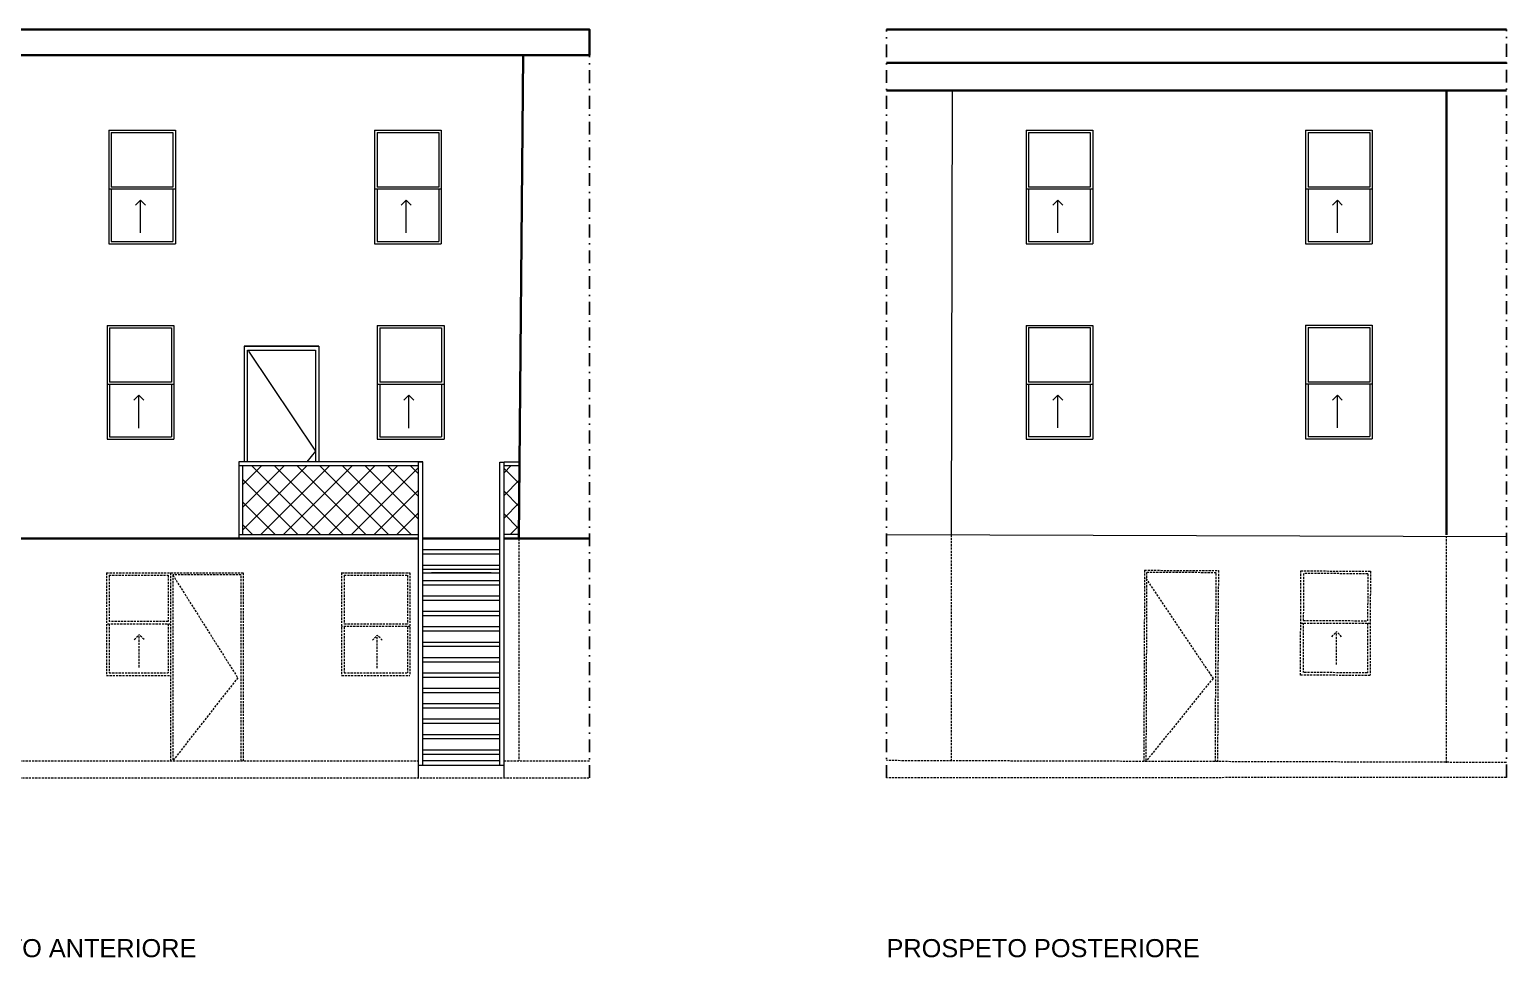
# Model space of a CAD drawing. Header units: centimetres. Extents: x -3748 to 36104, y 2014 to 15840.
# Drawn here: x -226 to 1502, y 6895 to 7980 of the extents above; entities that cross this region are included whole.
import ezdxf

# ---------------------------------------------------------------- set-up
doc = ezdxf.new("R2010")
doc.units = ezdxf.units.CM
doc.header["$MEASUREMENT"] = 0
doc.linetypes.add('DASHDOT', pattern=[1, 0.5, -0.25, 0, -0.25])
doc.linetypes.add('HIDDEN', pattern=[0.375, 0.25, -0.125])
for name, color, linetype, lineweight in [('Arredi', 3, 'Continuous', 15), ('Dettagli', 3, 'Continuous', 18), ('Muri esterni', 1, 'Continuous', 30), ('riempimento', 61, 'Continuous', 5), ('S.Finestre', 6, 'Continuous', 30), ('Scale', 3, 'Continuous', 18), ('Tetto', 1, 'Continuous', 30), ('tratto punto', 240, 'DASHDOT', 25)]:
    doc.layers.add(name, color=color, linetype=linetype, lineweight=lineweight)
doc.layers.add('Porte', color=2, linetype='Continuous')
doc.styles.get("Standard").update_dxf_attribs({"font": 'Arial.ttf'})

msp = doc.modelspace()

# ---------------------------------------------------------------- hatches: boundary and pattern name
at = {"layer": 'riempimento'}
h = msp.add_hatch(dxfattribs=at)
h.set_pattern_fill('ANSI37', color=256, scale=150)
h.paths.add_polyline_path([(23.7, 7470.1), (23.7, 7389.5), (229.1, 7389.5), (229.1, 7470.1)])
h = msp.add_hatch(dxfattribs=at)
h.set_pattern_fill('ANSI37', color=256, scale=150)
h.paths.add_polyline_path([(347.2, 7470.1), (329.1, 7470.1), (329.1, 7390), (346.5, 7390)])

# ---------------------------------------------------------------- linework, layer by layer
at = {"layer": 'Arredi', "linetype": 'HIDDEN', "ltscale": 10}
for p, q in [((346.5, 7385), (346.5, 7125)), ((852.2, 7389.5), (852.2, 7125.3)), ((1431.5, 7122.9), (1431.5, 7387.1)), ((-135.9, 7345), (24.1, 7345)), ((-135.9, 7345), (-135.9, 7225)), ((-132.9, 7342), (-132.9, 7288)), ((-132.9, 7342), (-63.9, 7342)), ((-63.9, 7342), (-63.9, 7288)), ((-60.9, 7345), (-60.9, 7125)), ((24.1, 7345), (24.1, 7125)), ((138.7, 7345), (218.7, 7345)), ((139.1, 7345), (219.1, 7345)), ((139.1, 7345), (139.1, 7225)), ((142.1, 7342), (142.1, 7285)), ((142.1, 7342), (216.1, 7342)), ((216.1, 7342), (216.1, 7285)), ((219.1, 7345), (219.1, 7225)), ((1078.2, 7347.9), (1164.6, 7347.6)), ((1261.1, 7347.2), (1342.4, 7346.8)), ((-132.9, 7285), (-132.9, 7228)), ((-63.9, 7285), (-63.9, 7228)), ((142.1, 7282), (142.1, 7228)), ((216.1, 7282), (216.1, 7228)), ((-135.9, 7225), (-60.9, 7225)), ((-132.9, 7228), (-63.9, 7228)), ((139.1, 7225), (219.1, 7225)), ((142.1, 7228), (216.1, 7228)), ((-380.4, 7125), (229.1, 7125)), ((329.1, 7125), (429.2, 7125)), ((-380.4, 7105), (429.2, 7105))]:
    msp.add_line(p, q, dxfattribs=at)
at = {"layer": 'Arredi', "linetype": 'HIDDEN', "lineweight": 0, "ltscale": 10}
for p, q in [((1078.2, 7347.9), (1077.3, 7124.4)), ((1164.6, 7347.6), (1163.6, 7124)), ((1260.6, 7225.2), (1261.1, 7347.2)), ((1264.1, 7344.1), (1263.9, 7289.2)), ((1339.3, 7343.8), (1264.1, 7344.1)), ((1339.3, 7343.8), (1339.1, 7288.9)), ((1342.4, 7346.8), (1341.9, 7224.9)), ((1263.9, 7286.2), (1263.6, 7228.3)), ((1339.1, 7285.9), (1338.8, 7228)), ((1341.9, 7224.9), (1260.6, 7225.2)), ((1338.8, 7228), (1263.6, 7228.3)), ((1501.5, 7123.1), (776.5, 7125.3)), ((1501.5, 7105.6), (776.5, 7105.1))]:
    msp.add_line(p, q, dxfattribs=at)
at = {"layer": 'Arredi', "linetype": 'HIDDEN', "ltscale": 10}
for points in [[(21.6, 7125), (21.6, 7342.5), (-58.4, 7342.5), (-58.4, 7125)], [(-60.9, 7285), (-135.9, 7285)], [(-63.9, 7288), (-132.9, 7288)], [(219.1, 7282), (139.1, 7282)], [(216.1, 7285), (142.1, 7285)]]:
    msp.add_lwpolyline(points, dxfattribs=at)
at = {"layer": 'Arredi', "linetype": 'HIDDEN', "lineweight": 0, "ltscale": 10}
for points in [[(-58.4, 7342.5), (17.6, 7222.2), (-58.4, 7125)], [(1161.1, 7124.1), (1162, 7345), (1080.7, 7345.4), (1079.8, 7124.4)], [(1079.8, 7338.3), (1158.3, 7221.5), (1079.8, 7124.4)], [(-103.4, 7266.9), (-97.6, 7272.7)], [(-97.6, 7234.3), (-97.6, 7272.7)], [(-91.9, 7266.9), (-97.6, 7272.7)], [(1260.8, 7286.2), (1342.1, 7285.9)], [(1263.9, 7289.2), (1339.1, 7288.9)], [(1297.1, 7270.2), (1302.9, 7276)], [(1302.9, 7237.7), (1302.9, 7276)], [(1308.7, 7270.2), (1302.9, 7276)], [(175.1, 7266.1), (180.9, 7271.9)], [(180.9, 7233.6), (180.9, 7271.9)], [(186.7, 7266.1), (180.9, 7271.9)]]:
    msp.add_lwpolyline(points, dxfattribs=at)
at = {"layer": 'Dettagli'}
for p, q in [((234.1, 7474.6), (18.9, 7474.6)), ((18.9, 7474.6), (18.9, 7385)), ((229.1, 7470.1), (18.9, 7470.1)), ((23.7, 7389.5), (23.7, 7470.1)), ((347.2, 7474.5), (329.1, 7474.5)), ((347.2, 7470.1), (329.1, 7470.1)), ((229.1, 7389.5), (18.9, 7389.5))]:
    msp.add_line(p, q, dxfattribs=at)
at = {"layer": 'Muri esterni'}
for p, q in [((351.4, 7950.3), (346.5, 7385)), ((1431.2, 7909), (1431.5, 7389.5)), ((-380.4, 7385), (229.1, 7385)), ((234.1, 7385), (324.1, 7385)), ((329.1, 7385), (429.2, 7385))]:
    msp.add_line(p, q, dxfattribs=at)
at = {"layer": 'Muri esterni', "lineweight": 0}
for p, q in [((853.2, 7909), (852.2, 7389.5)), ((1501.5, 7387.1), (776.5, 7389.5))]:
    msp.add_line(p, q, dxfattribs=at)
at = {"layer": 'Muri esterni'}
for points in [[(-380.4, 7980.2), (429.2, 7980.2), (429.2, 7950.3), (-380.4, 7950.3)], [(776.5, 7980.2), (1501.5, 7980.2)], [(1501.5, 7941.2), (776.5, 7941.2)]]:
    msp.add_lwpolyline(points, dxfattribs=at)
at = {"layer": 'Porte', "lineweight": 0}
for p, q in [((25.2, 7609.9), (25.2, 7474.6)), ((112.6, 7609.9), (112.6, 7474.6))]:
    msp.add_line(p, q, dxfattribs=at)
at = {"layer": 'Porte'}
msp.add_line((112.6, 7609.9), (25.2, 7609.9), dxfattribs=at)
at = {"layer": 'Porte', "lineweight": 0}
for points in [[(29.2, 7474.6), (29.2, 7605.3), (108.8, 7605.3), (108.8, 7474.6)], [(30.1, 7604), (108.6, 7487.1), (98.5, 7474.6)]]:
    msp.add_lwpolyline(points, dxfattribs=at)
at = {"layer": 'riempimento'}
for p, q in [((177.6, 7731.3), (177.6, 7729.5)), ((-135.1, 7501.1), (-135.1, 7501.1)), ((180.8, 7501.1), (180.8, 7501.1))]:
    msp.add_line(p, q, dxfattribs=at)
at = {"layer": 'S.Finestre', "lineweight": 0}
for p, q in [((-133.2, 7862.4), (-133.2, 7729.5)), ((-133.2, 7862.4), (-55.1, 7862.4)), ((-130.3, 7859.8), (-58.1, 7859.8)), ((-130.3, 7859.8), (-130.3, 7804.6)), ((-58.1, 7859.8), (-58.1, 7804.6)), ((-55.1, 7862.4), (-55.1, 7729.5)), ((177.6, 7862.4), (177.6, 7729.5)), ((177.6, 7862.4), (255.7, 7862.4)), ((180.6, 7859.8), (252.8, 7859.8)), ((180.6, 7859.8), (180.6, 7804.6)), ((252.8, 7859.8), (252.8, 7804.6)), ((255.7, 7862.4), (255.7, 7729.5)), ((939.6, 7862.4), (939.6, 7729.5)), ((939.6, 7862.4), (1017.6, 7862.4)), ((942.5, 7859.8), (1014.7, 7859.8)), ((942.5, 7859.8), (942.5, 7804.6)), ((1014.7, 7859.8), (1014.7, 7804.6)), ((1017.6, 7862.4), (1017.6, 7729.5)), ((1266.6, 7862.4), (1266.6, 7729.5)), ((1266.6, 7862.4), (1344.6, 7862.4)), ((1269.5, 7859.8), (1341.7, 7859.8)), ((1269.5, 7859.8), (1269.5, 7804.6)), ((1341.7, 7859.8), (1341.7, 7804.6)), ((1344.6, 7862.4), (1344.6, 7729.5)), ((-130.3, 7804.6), (-130.3, 7796)), ((-130.3, 7793.4), (-130.3, 7732.4)), ((-58.1, 7804.6), (-58.1, 7796)), ((-58.1, 7793.4), (-58.1, 7732.4)), ((180.6, 7804.6), (180.6, 7796)), ((180.6, 7793.4), (180.6, 7732.4)), ((252.8, 7804.6), (252.8, 7796)), ((252.8, 7793.4), (252.8, 7732.4)), ((942.5, 7804.6), (942.5, 7796)), ((942.5, 7793.4), (942.5, 7732.4)), ((1014.7, 7804.6), (1014.7, 7796)), ((1014.7, 7793.4), (1014.7, 7732.4)), ((1269.5, 7804.6), (1269.5, 7796)), ((1269.5, 7793.4), (1269.5, 7732.4)), ((1341.7, 7804.6), (1341.7, 7796)), ((1341.7, 7793.4), (1341.7, 7732.4)), ((-133.2, 7729.5), (-55.1, 7729.5)), ((-130.3, 7732.4), (-58.1, 7732.4)), ((177.6, 7729.5), (255.7, 7729.5)), ((180.6, 7732.4), (252.8, 7732.4)), ((939.6, 7729.5), (1017.6, 7729.5)), ((942.5, 7732.4), (1014.7, 7732.4)), ((1266.6, 7729.5), (1344.6, 7729.5)), ((1269.5, 7732.4), (1341.7, 7732.4)), ((-135.1, 7634.1), (-135.1, 7501.1)), ((-135.1, 7634.1), (-57, 7634.1)), ((-132.2, 7631.5), (-60, 7631.5)), ((-132.2, 7631.5), (-132.2, 7576.3)), ((-60, 7631.5), (-60, 7576.3)), ((-57, 7634.1), (-57, 7501.1)), ((180.8, 7634.1), (180.8, 7501.1)), ((180.8, 7634.1), (258.9, 7634.1)), ((183.7, 7631.5), (255.9, 7631.5)), ((183.7, 7631.5), (183.7, 7576.3)), ((255.9, 7631.5), (255.9, 7576.3)), ((258.9, 7634.1), (258.9, 7501.1)), ((939.6, 7634.3), (939.6, 7501.4)), ((939.6, 7634.3), (1017.6, 7634.3)), ((942.5, 7631.7), (1014.7, 7631.7)), ((942.5, 7631.7), (942.5, 7576.5)), ((1014.7, 7631.7), (1014.7, 7576.5)), ((1017.6, 7634.3), (1017.6, 7501.4)), ((1266.6, 7634.4), (1266.6, 7501.5)), ((1266.6, 7634.4), (1344.6, 7634.4)), ((1269.5, 7631.8), (1341.7, 7631.8)), ((1269.5, 7631.8), (1269.5, 7576.6)), ((1341.7, 7631.8), (1341.7, 7576.6)), ((1344.6, 7634.4), (1344.6, 7501.5)), ((-132.2, 7576.3), (-132.2, 7567.7)), ((-60, 7576.3), (-60, 7567.7)), ((183.7, 7576.3), (183.7, 7567.7)), ((255.9, 7576.3), (255.9, 7567.7)), ((942.5, 7576.5), (942.5, 7567.9)), ((1014.7, 7576.5), (1014.7, 7567.9)), ((1269.5, 7576.6), (1269.5, 7568)), ((1341.7, 7576.6), (1341.7, 7568)), ((-132.2, 7565.1), (-132.2, 7504.1)), ((-60, 7565.1), (-60, 7504.1)), ((183.7, 7565.1), (183.7, 7504.1)), ((255.9, 7565.1), (255.9, 7504.1)), ((942.5, 7565.3), (942.5, 7504.3)), ((1014.7, 7565.3), (1014.7, 7504.3)), ((1269.5, 7565.4), (1269.5, 7504.4)), ((1341.7, 7565.4), (1341.7, 7504.4)), ((-135.1, 7501.1), (-57, 7501.1)), ((-132.2, 7504.1), (-60, 7504.1)), ((180.8, 7501.1), (258.9, 7501.1)), ((183.7, 7504.1), (255.9, 7504.1)), ((939.6, 7501.4), (1017.6, 7501.4)), ((942.5, 7504.3), (1014.7, 7504.3)), ((1266.6, 7501.5), (1344.6, 7501.5)), ((1269.5, 7504.4), (1341.7, 7504.4))]:
    msp.add_line(p, q, dxfattribs=at)
for points in [[(-55.1, 7793.4), (-133.2, 7793.4)], [(-58.1, 7796), (-130.3, 7796)], [(255.7, 7793.4), (177.6, 7793.4)], [(252.8, 7796), (180.6, 7796)], [(1017.6, 7793.4), (939.6, 7793.4)], [(1014.7, 7796), (942.5, 7796)], [(1344.6, 7793.4), (1266.6, 7793.4)], [(1341.7, 7796), (1269.5, 7796)], [(-101.9, 7775), (-96.1, 7780.8)], [(-96.1, 7742.5), (-96.1, 7780.8)], [(-90.3, 7775), (-96.1, 7780.8)], [(208.9, 7775), (214.7, 7780.8)], [(214.7, 7742.5), (214.7, 7780.8)], [(220.5, 7775), (214.7, 7780.8)], [(970.9, 7775), (976.7, 7780.8)], [(976.7, 7742.5), (976.7, 7780.8)], [(982.5, 7775), (976.7, 7780.8)], [(1297.9, 7775), (1303.7, 7780.8)], [(1303.7, 7742.5), (1303.7, 7780.8)], [(1309.5, 7775), (1303.7, 7780.8)], [(-60, 7567.7), (-132.2, 7567.7)], [(255.9, 7567.7), (183.7, 7567.7)], [(1014.7, 7567.9), (942.5, 7567.9)], [(1341.7, 7568), (1269.5, 7568)], [(-57, 7565.1), (-135.1, 7565.1)], [(-103.8, 7546.7), (-98, 7552.5)], [(-98, 7514.1), (-98, 7552.5)], [(-92.2, 7546.7), (-98, 7552.5)], [(258.9, 7565.1), (180.8, 7565.1)], [(212.1, 7546.7), (217.9, 7552.5)], [(217.9, 7514.1), (217.9, 7552.5)], [(223.7, 7546.7), (217.9, 7552.5)], [(1017.6, 7565.3), (939.6, 7565.3)], [(970.9, 7546.9), (976.7, 7552.7)], [(976.7, 7514.4), (976.7, 7552.7)], [(982.5, 7546.9), (976.7, 7552.7)], [(1344.6, 7565.4), (1266.6, 7565.4)], [(1297.9, 7547), (1303.7, 7552.8)], [(1303.7, 7514.5), (1303.7, 7552.8)], [(1309.5, 7547), (1303.7, 7552.8)]]:
    msp.add_lwpolyline(points, dxfattribs=at)
at = {"layer": 'Scale'}
for p, q in [((229.1, 7474.6), (234.1, 7474.6)), ((324.1, 7474.5), (329.1, 7474.5)), ((329.1, 7390), (346.5, 7390)), ((234.1, 7372), (324.1, 7372)), ((234.1, 7367), (324.1, 7367)), ((234.1, 7354), (324.1, 7354)), ((234.1, 7349), (324.1, 7349)), ((234.1, 7345), (324.1, 7345)), ((314.1, 7345), (244.1, 7345)), ((234.1, 7336), (324.1, 7336)), ((234.1, 7331), (324.1, 7331)), ((234.1, 7318), (324.1, 7318)), ((234.1, 7313), (324.1, 7313)), ((234.1, 7300), (324.1, 7300)), ((234.1, 7295), (324.1, 7295)), ((234.1, 7282), (324.1, 7282)), ((234.1, 7277), (324.1, 7277)), ((234.1, 7264), (324.1, 7264)), ((234.1, 7259), (324.1, 7259)), ((234.1, 7246), (324.1, 7246)), ((234.1, 7241), (324.1, 7241)), ((234.1, 7228), (324.1, 7228)), ((234.1, 7223), (324.1, 7223)), ((234.1, 7210), (324.1, 7210)), ((234.1, 7205), (324.1, 7205)), ((234.1, 7192), (324.1, 7192)), ((234.1, 7187), (324.1, 7187)), ((234.1, 7174), (324.1, 7174)), ((234.1, 7169), (324.1, 7169)), ((234.1, 7156), (324.1, 7156)), ((234.1, 7151), (324.1, 7151)), ((234.1, 7138), (324.1, 7138)), ((229.1, 7120), (329.1, 7120)), ((234.1, 7133), (324.1, 7133)), ((324.1, 7125), (234.1, 7125))]:
    msp.add_line(p, q, dxfattribs=at)
for points in [[(229.1, 7105), (229.1, 7474.6)], [(234.1, 7120), (234.1, 7474.6)], [(324.1, 7120), (324.1, 7474.5)], [(329.1, 7105), (329.1, 7474.5)]]:
    msp.add_lwpolyline(points, dxfattribs=at)
at = {"layer": 'Tetto', "linetype": 'Continuous'}
msp.add_line((1501.5, 7909), (776.5, 7909), dxfattribs=at)
at = {"layer": 'tratto punto', "ltscale": 30}
for p, q in [((429.2, 7105), (429.2, 7980.2)), ((776.5, 7105.1), (776.5, 7980.2)), ((1501.5, 7105.6), (1501.5, 7980.2))]:
    msp.add_line(p, q, dxfattribs=at)

# ---------------------------------------------------------------- texts
at = {"layer": 'Arredi', "color": 0, "char_height": 21.162, "attachment_point": 1}
for s, insert in [('PROSPETO ANTERIORE', (-375.7, 6916.6)), ('PROSPETO POSTERIORE', (776.5, 6916.6))]:
    msp.add_mtext_dynamic_manual_height_columns(s, width=414.248, gutter_width=1, heights=[0], dxfattribs=dict(at, insert=insert))

doc.saveas('drawing.dxf')
